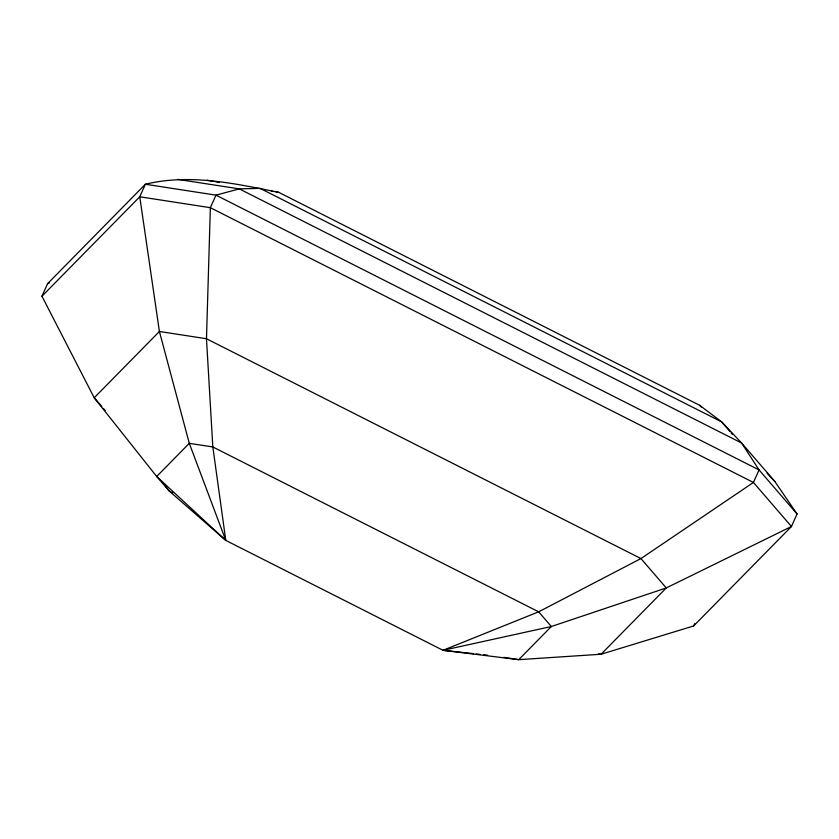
<?xml version="1.0" encoding="UTF-8"?>
<svg xmlns="http://www.w3.org/2000/svg" width="839" height="839" viewBox="0 0 839 839"><rect width="100%" height="100%" fill="white"/><g stroke="black" fill="none" stroke-linecap="round" stroke-linejoin="round"><path stroke-width="1.26" d="M41.95 296.23L47.561 283.687L145.367 184.244C189.708 173.484 235.056 183.521 278.8 192.372L699.684 405.321L721.687 421.902L741.645 443.044L774.9 481.586L797.05 513.971L791.439 526.514L693.633 625.957L601.081 654.242L518.743 659.664L443.013 650.309L225.785 540.4L169.363 491.161L156.694 476.479L94.209 397.78L41.95 296.23L139.756 196.787L145.367 184.244L215.969 195.141L759.043 469.913L797.05 513.971M693.633 625.957L694.692 623.608M473.563 653.654L443.013 650.309L538.669 611.82L640.944 558.564L753.432 482.456L759.043 469.913L741.645 443.044L239.304 188.88L177.522 179.336M47.561 283.687L49.407 282.963M443.013 650.309L551.338 626.513L666.281 587.94L791.439 526.514L753.432 482.456L210.358 207.684L139.756 196.787L159.41 331.478L189.289 443.328L225.785 540.4L156.694 476.479L189.289 443.328L212.823 446.956L538.669 611.82L551.338 626.513L518.743 659.664L503.872 657.367M476.112 653.938L479.929 654.357M483.746 654.766L487.564 655.186M271.448 191.24L273.283 191.523M276.041 191.953L278.8 192.372M598.532 653.843L601.081 654.242L666.281 587.94L640.944 558.564L206.478 338.746L159.41 331.478L94.209 397.78L101.813 406.59M207.118 180.175L214.008 181.518M215.728 181.853L219.178 182.535M172.75 492.881L169.363 491.161L164.538 484.963M767.182 473.259L774.9 481.586M729.993 431.54L721.687 421.902L260.069 188.345L239.304 188.88L215.969 195.141L210.358 207.684L206.478 338.746L212.823 446.956L225.785 540.4M731.189 432.914L732.374 434.298M699.684 405.321L701.163 407.051M103.501 408.551L105.19 410.512"/></g></svg>
